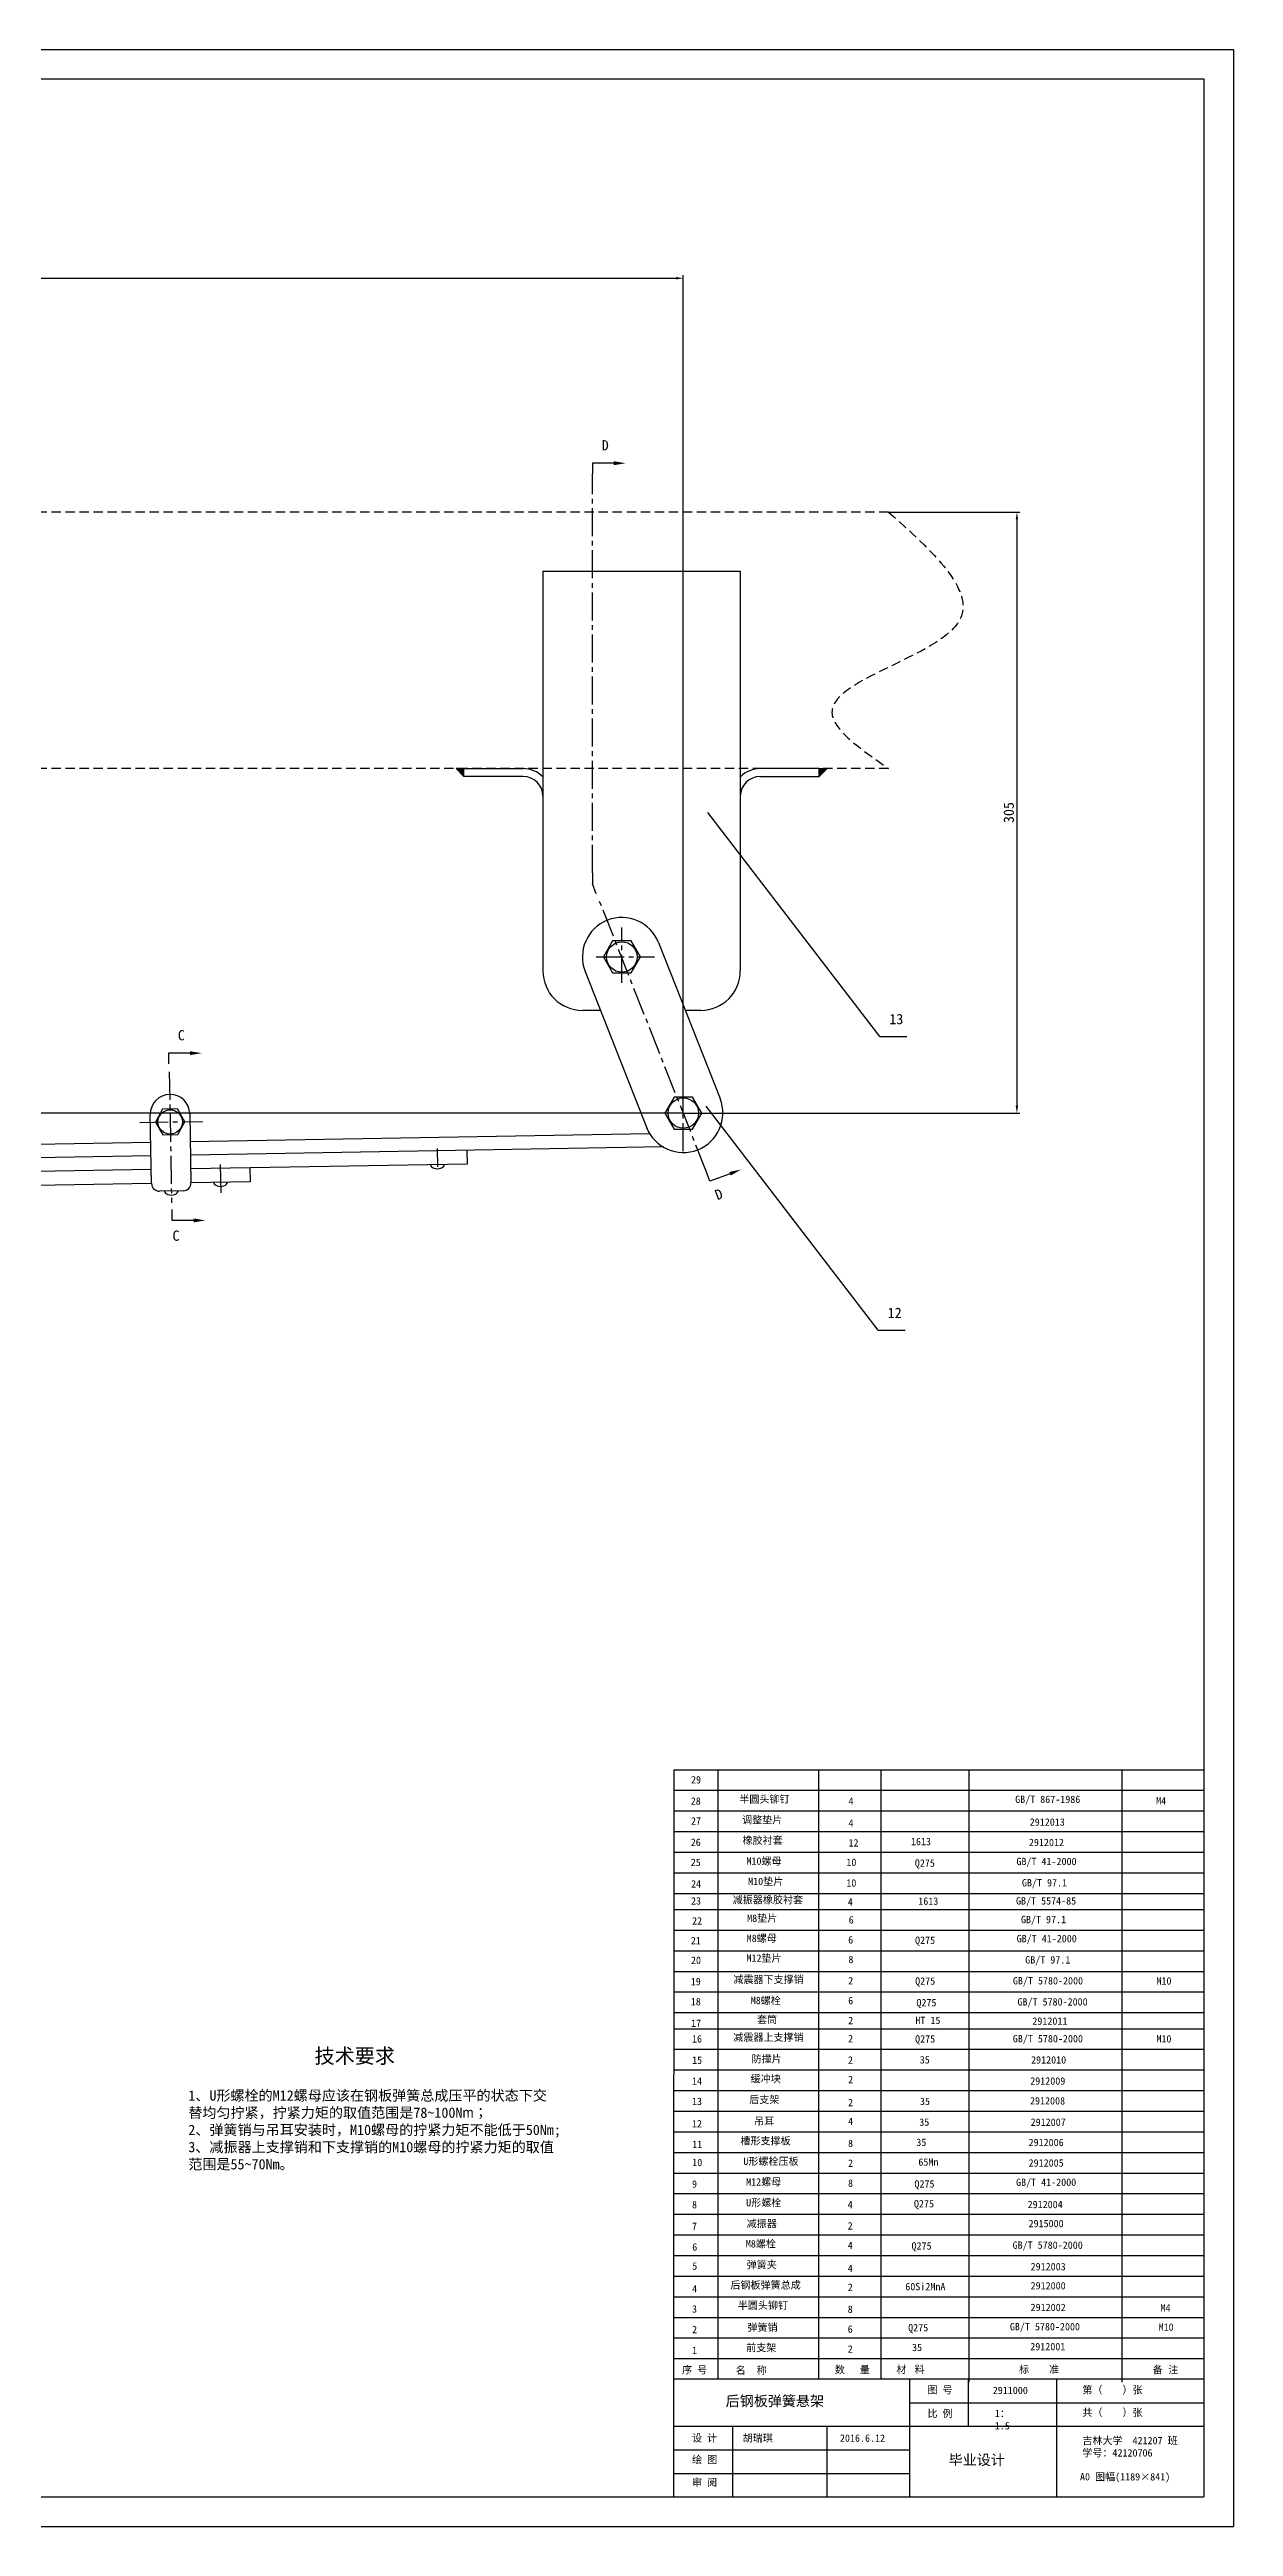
# Model space of a CAD drawing. Header units: millimetres. Extents: x -4667 to 8941, y -1665 to 5310.
# Drawn here: x 4867 to 5269, y 3130 to 3971 of the extents above; entities that cross this region are included whole.
import ezdxf

# ---------------------------------------------------------------- set-up
doc = ezdxf.new("R2010")
doc.units = ezdxf.units.MM
doc.linetypes.add('CENTER2', pattern=[28.575, 19.05, -3.175, 3.175, -3.175])
doc.linetypes.add('DASHED2', pattern=[9.525, 6.35, -3.175])
for name, color, linetype in [('尺寸', 4, 'CONTINUOUS'), ('尺寸标注', 3, 'CONTINUOUS'), ('点划线', 6, 'CENTER2'), ('细实线', 3, 'CONTINUOUS'), ('虚线', 4, 'DASHED2')]:
    doc.layers.add(name, color=color, linetype=linetype)
doc.layers.add('粗实线', color=2, linetype='CONTINUOUS', lineweight=30)
doc.styles.get("Standard").update_dxf_attribs({"font": '', "height": 3.5})
doc.styles.get('Standard').set_extended_font_data('SimSun')
doc.dimstyles.new('无偏差$0', dxfattribs={"dimtxt": 3.5, "dimasz": 2.5, "dimexe": 1, "dimexo": 0, "dimgap": 1, "dimtad": 1, "dimtoh": 1, "dimdec": 0, "dimzin": 0, "dimdsep": 46, "dimtxsty": 'Standard', "dimcen": 2.5, "dimclrd": 256, "dimadec": 0, "dimazin": 0, "dimtfac": 1, "dimtdec": 0, "dimtofl": 0, "dimtmove": 0, "dimatfit": 3, "dimfxl": 1, "dimtolj": 1, "dimtzin": 0, "dimarcsym": 0})

# ---------------------------------------------------------------- blocks, each defined once
blk = doc.blocks.new('*D148')
at = {"layer": '尺寸', "color": 0, "lineweight": -2, "ltscale": 0.5}
for p, q in [((5151.75, 3813.55), (5196.31, 3813.55)), ((5082.08, 3609.5), (5196.31, 3609.5))]:
    blk.add_line(p, q, dxfattribs=at)
at = {"layer": '尺寸', "lineweight": -2, "ltscale": 0.5}
blk.add_line((5195.31, 3811.05), (5195.31, 3612), dxfattribs=at)
at = {"layer": '尺寸', "ltscale": 0.5}
for points in [[(5194.89, 3811.05), (5195.72, 3811.05), (5195.31, 3813.55)], [(5194.89, 3612), (5195.72, 3612), (5195.31, 3609.5)]]:
    blk.add_solid(points, dxfattribs=at)
at = {"layer": '尺寸', "color": 0, "ltscale": 0.5, "insert": (5192.56, 3711.52), "char_height": 3.5, "attachment_point": 5, "rotation": 90}
blk.add_mtext('\\A1;305', dxfattribs=at)
blk = doc.blocks.new('*D150')
at = {"layer": '尺寸', "color": 0, "lineweight": -2, "ltscale": 0.5}
for p, q in [((5082.08, 3609.5), (4212.65, 3609.5)), ((4278.08, 3596.1), (4212.65, 3596.1))]:
    blk.add_line(p, q, dxfattribs=at)
at = {"layer": '尺寸', "lineweight": -2, "ltscale": 0.5}
blk.add_line((4213.65, 3607), (4213.65, 3598.6), dxfattribs=at)
at = {"layer": '尺寸', "ltscale": 0.5}
for points in [[(4213.23, 3607), (4214.07, 3607), (4213.65, 3609.5)], [(4213.23, 3598.6), (4214.07, 3598.6), (4213.65, 3596.1)]]:
    blk.add_solid(points, dxfattribs=at)
at = {"layer": '尺寸', "color": 0, "ltscale": 0.5, "insert": (4210.9, 3602.8), "char_height": 3.5, "attachment_point": 5, "rotation": 90}
blk.add_mtext('\\A1;20', dxfattribs=at)
blk = doc.blocks.new('*D151')
at = {"layer": '尺寸', "color": 0, "lineweight": -2, "ltscale": 0.5}
for p, q in [((4278.08, 3596.1), (4278.08, 3893.95)), ((5082.05, 3609.5), (5082.05, 3893.95))]:
    blk.add_line(p, q, dxfattribs=at)
at = {"layer": '尺寸', "lineweight": -2, "ltscale": 0.5}
blk.add_line((4280.58, 3892.95), (5079.55, 3892.95), dxfattribs=at)
at = {"layer": '尺寸', "ltscale": 0.5}
for points in [[(4280.58, 3893.37), (4280.58, 3892.53), (4278.08, 3892.95)], [(5079.55, 3893.37), (5079.55, 3892.53), (5082.05, 3892.95)]]:
    blk.add_solid(points, dxfattribs=at)
at = {"layer": '尺寸', "color": 0, "ltscale": 0.5, "insert": (4680.06, 3895.7), "char_height": 3.5, "attachment_point": 5}
blk.add_mtext('\\A1;1200', dxfattribs=at)

msp = doc.modelspace()

# ---------------------------------------------------------------- hatches: boundary and pattern name
at = {"layer": '粗实线', "ltscale": 0.5}
for points in [[(5007.62, 3723.77), (5007.62, 3726.45), (5004.94, 3726.45)], [(5130.9, 3726.45), (5128.22, 3726.45), (5128.22, 3723.77)]]:
    msp.add_hatch(color=256, dxfattribs=at).paths.add_polyline_path(points)

# ---------------------------------------------------------------- linework, layer by layer
at = {"layer": '尺寸标注'}
for p, q in [((5078.81, 3379.54), (5258.81, 3379.54)), ((5078.81, 3365.54), (5258.81, 3365.54)), ((5078.81, 3358.54), (5258.81, 3358.54)), ((5078.81, 3351.54), (5258.81, 3351.54)), ((5078.81, 3344.54), (5258.81, 3344.54)), ((5078.81, 3325.07), (5258.81, 3325.07)), ((5078.81, 3318.07), (5258.81, 3318.07)), ((5078.81, 3311.07), (5258.81, 3311.07)), ((5078.81, 3304.07), (5258.81, 3304.07))]:
    msp.add_line(p, q, dxfattribs=at)
at = {"layer": '点划线', "ltscale": 0.5}
for p, q in [((5051.22, 3691.04), (5051.22, 3826.48)), ((5089.84, 3589.78), (5053.67, 3681.31)), ((5061.22, 3653.72), (5061.22, 3672.51)), ((5052.48, 3662.49), (5072.28, 3662.49)), ((4907.6, 3623.53), (4908.38, 3578.96)), ((5082.08, 3596.55), (5082.08, 3622.21)), ((4897.66, 3606.3), (4918.99, 3606.68)), ((4924.91, 3591.98), (4925.08, 3581.86)), ((4998.53, 3597.41), (4998.63, 3591.2))]:
    msp.add_line(p, q, dxfattribs=at)
at = {"layer": '粗实线'}
for p, q in [((4104.8, 3960.6), (5258.8, 3960.6)), ((5258.8, 3960.6), (5258.8, 3139.6)), ((5078.81, 3386.54), (5078.8, 3179.6)), ((5078.81, 3386.54), (5258.81, 3386.54)), ((5078.81, 3386.54), (5258.81, 3386.54)), ((5093.8, 3386.54), (5093.8, 3179.6)), ((5127.96, 3386.54), (5127.96, 3179.6)), ((5149.07, 3386.54), (5149.07, 3179.6)), ((5179.01, 3386.54), (5179.01, 3178.59)), ((5230.92, 3386.54), (5230.92, 3178.59)), ((5078.8, 3179.6), (5078.8, 3139.6)), ((5158.8, 3179.6), (5158.8, 3139.6)), ((5178.8, 3179.6), (5178.8, 3163.6)), ((5208.8, 3179.6), (5208.8, 3139.6)), ((5078.8, 3163.6), (5258.8, 3163.6)), ((5098.8, 3163.6), (5098.8, 3139.6)), ((5130.8, 3163.6), (5130.8, 3139.6)), ((4104.8, 3139.6), (5258.8, 3139.6))]:
    msp.add_line(p, q, dxfattribs=at)
at = {"layer": '粗实线', "ltscale": 0.5}
for p, q in [((5051.22, 3830.14), (5051.22, 3826.48)), ((5034.42, 3793.45), (5034.42, 3717.07)), ((5034.42, 3793.45), (5101.42, 3793.45)), ((5101.42, 3793.45), (5101.42, 3717.07)), ((5007.62, 3723.77), (5004.94, 3726.45)), ((5007.62, 3726.45), (5004.94, 3726.45)), ((5007.62, 3723.77), (5007.62, 3726.45)), ((5007.62, 3726.45), (5027.72, 3726.45)), ((5007.62, 3723.77), (5007.62, 3726.45)), ((5128.22, 3726.45), (5108.12, 3726.45)), ((5128.22, 3723.77), (5130.9, 3726.45)), ((5128.22, 3723.77), (5128.22, 3726.45)), ((5128.22, 3726.45), (5130.9, 3726.45)), ((5027.72, 3723.77), (5007.62, 3723.77)), ((5027.72, 3723.77), (5027.72, 3723.77)), ((5108.12, 3723.77), (5108.12, 3723.77)), ((5108.12, 3723.77), (5128.22, 3723.77)), ((5034.42, 3717.07), (5034.42, 3657.75)), ((5101.42, 3717.07), (5101.42, 3657.75)), ((5051.22, 3691.04), (5051.22, 3687.38)), ((5052.51, 3683.95), (5051.22, 3687.38)), ((5073.69, 3667.4), (5094.55, 3614.41)), ((5048.75, 3657.58), (5069.78, 3604.16)), ((5053.96, 3644.35), (5047.82, 3644.35)), ((5088.02, 3644.35), (5082.76, 3644.35)), ((4907.33, 3629.83), (4907.33, 3626.17)), ((4901.57, 3585.59), (4901.15, 3609.03)), ((4914.56, 3609.27), (4914.96, 3585.82)), ((4719.11, 3596.49), (4901.32, 3599.66)), ((4914.72, 3599.89), (5070.59, 3602.6)), ((4901.4, 3594.97), (4719.19, 3591.8)), ((5075.22, 3597.99), (4914.8, 3595.2)), ((5008.67, 3592.14), (4914.88, 3590.51)), ((5008.59, 3596.83), (5008.67, 3592.14)), ((4901.48, 3590.28), (4719.27, 3587.11)), ((4901.57, 3585.59), (4719.35, 3582.42)), ((4912.33, 3583.1), (4904.29, 3582.96)), ((4935.06, 3586.17), (4914.96, 3585.82)), ((4934.98, 3590.86), (4935.06, 3586.17)), ((5091.13, 3586.35), (5089.84, 3589.78)), ((4908.62, 3573.04), (4908.62, 3576.7)), ((5258.8, 3179.6), (5078.8, 3179.6))]:
    msp.add_line(p, q, dxfattribs=at)
for points in [[(5064.36, 3657.05), (5067.5, 3662.49), (5064.36, 3667.94), (5058.08, 3667.94), (5054.93, 3662.49), (5058.08, 3657.05)], [(4910.49, 3602.17), (4912.93, 3606.57), (4910.34, 3610.88), (4905.31, 3610.79), (4902.87, 3606.39), (4905.46, 3602.08)], [(5085.22, 3604.06), (5088.36, 3609.5), (5085.22, 3614.94), (5078.93, 3614.94), (5075.79, 3609.5), (5078.93, 3604.06)]]:
    msp.add_lwpolyline(points, close=True, dxfattribs=at)
for centre, radius in [((5061.22, 3662.49), 5.17), ((4907.9, 3606.48), 4.14), ((5082.08, 3609.5), 5.17)]:
    msp.add_circle(centre, radius, dxfattribs=at)
for centre, radius, start, end in [((5027.72, 3717.07), 9.38, 44.41531, 90), ((5108.12, 3717.07), 9.38, 90, 135), ((5027.72, 3717.07), 6.7, 0, 90), ((5108.12, 3717.07), 6.7, 90, 180), ((5061.22, 3662.49), 13.4, 21.48609, 201.48609), ((5047.82, 3657.75), 13.4, 180, 270), ((5088.02, 3657.75), 13.4, 270, 0), ((4907.85, 3609.15), 6.7, 91.01174, 181.01174), ((4907.86, 3609.15), 6.7, 0.99587, 90.99587), ((5082.08, 3609.5), 13.4, 201.48609, 21.48609), ((4904.24, 3585.64), 2.68, 181.01421, 270.99587), ((4912.28, 3585.78), 2.68, 270.99587, 0.99587)]:
    msp.add_arc(centre, radius, start, end, dxfattribs=at)
for centre in [(4998.62, 3591.97), (4908.31, 3583.03), (4925.01, 3586)]:
    msp.add_ellipse(centre, major_axis=(-2.33, -0.07), ratio=0.595361, start_param=6.258506, end_param=9.400099, dxfattribs=at)
at = {"layer": '细实线'}
for p, q in [((4079.8, 3970.6), (5268.8, 3970.6)), ((5268.8, 3970.6), (5268.8, 3129.6)), ((5268.8, 3970.6), (5268.8, 3129.6)), ((5268.8, 3970.6), (5268.8, 3129.6)), ((5078.81, 3372.54), (5258.81, 3372.54)), ((5078.81, 3339.07), (5258.81, 3339.07)), ((5078.81, 3332.07), (5258.81, 3332.07)), ((5078.8, 3298.6), (5258.8, 3298.6)), ((5078.8, 3291.6), (5258.8, 3291.6)), ((5078.8, 3284.6), (5258.8, 3284.6)), ((5078.8, 3277.6), (5258.8, 3277.6)), ((5078.8, 3270.6), (5258.8, 3270.6)), ((5078.8, 3263.6), (5258.8, 3263.6)), ((5078.8, 3256.6), (5258.8, 3256.6)), ((5078.8, 3249.6), (5258.8, 3249.6)), ((5078.8, 3242.6), (5258.8, 3242.6)), ((5078.8, 3235.6), (5258.8, 3235.6)), ((5078.8, 3228.6), (5258.8, 3228.6)), ((5078.8, 3221.6), (5258.8, 3221.6)), ((5078.8, 3214.6), (5258.8, 3214.6)), ((5078.8, 3207.6), (5258.8, 3207.6)), ((5078.8, 3200.6), (5258.8, 3200.6)), ((5078.8, 3193.6), (5258.8, 3193.6)), ((5078.8, 3186.59), (5258.8, 3186.59)), ((5158.8, 3171.6), (5258.8, 3171.6)), ((5078.8, 3155.6), (5158.8, 3155.6)), ((5078.8, 3147.6), (5158.8, 3147.6)), ((4079.8, 3129.6), (5268.8, 3129.6))]:
    msp.add_line(p, q, dxfattribs=at)
at = {"layer": '细实线', "ltscale": 0.5}
for p, q in [((5148.83, 3635.54), (5090.41, 3711.59)), ((5148.83, 3635.54), (5157.91, 3635.54)), ((5148.27, 3535.81), (5089.84, 3611.85)), ((5148.27, 3535.81), (5157.34, 3535.81))]:
    msp.add_line(p, q, dxfattribs=at)
at = {"layer": '细实线', "linetype": 'ByBlock', "lineweight": -2, "ltscale": 0.5}
for points in [[(5058.48, 3830.14), (5051.22, 3830.14)], [(4914.6, 3629.83), (4907.33, 3629.83)], [(5097.93, 3588.9), (5091.13, 3586.35)], [(4915.88, 3573.04), (4908.62, 3573.04)]]:
    msp.add_lwpolyline(points, dxfattribs=at)
at = {"layer": '细实线', "ltscale": 0.5}
for points in [[(5058.48, 3830.8), (5062.48, 3830.14), (5058.48, 3829.47)], [(4914.6, 3630.5), (4918.6, 3629.83), (4914.6, 3629.17)], [(5098.16, 3588.27), (5101.67, 3590.3), (5097.7, 3589.52)], [(4915.88, 3572.37), (4919.88, 3573.04), (4915.88, 3573.71)]]:
    msp.add_solid(points, dxfattribs=at)
at = {"layer": '虚线', "ltscale": 0.5}
for p, q in [((5151.75, 3813.55), (4548.84, 3813.55)), ((5151.75, 3726.45), (4546.19, 3726.45))]:
    msp.add_line(p, q, dxfattribs=at)
msp.add_spline([(5151.75, 3813.55), (5175.81, 3776.82), (5132.53, 3745.52), (5151.75, 3726.45)], degree=3, dxfattribs=at)

# ---------------------------------------------------------------- texts
at = {"layer": '尺寸标注', "char_height": 2.5, "attachment_point": 1}
for s, insert, width in [('29', (5084.69, 3384.39), 11.0575), ('28', (5084.6, 3377.15), 11.0575), ('{\\fSimSun|b0|i0|c134|p54;半圆头铆钉}', (5101.08, 3377.8), 39.018), ('4', (5138.15, 3377.15), 2.43), ('{\\fSimSun|b0|i0|c134|p54;GB/T 867-1986}', (5194.72, 3377.74), 39.018), ('27', (5084.69, 3370.39), 11.0575), ('{\\fSimSun|b0|i0|c134|p54;调整垫片}', (5102.03, 3370.76), 39.018), ('{\\fSimSun|b0|i0|c134|p54;橡胶衬套}', (5102.2, 3363.81), 39.018), ('4', (5138.15, 3369.69), 1.5327), ('{\\fSimSun|b0|i0|c134|p54;2912013}', (5199.66, 3370.03), 39.018), ('26', (5084.6, 3363.15), 11.0575), ('25', (5084.6, 3356.34), 11.0575), ('{\\fSimSun|b0|i0|c134|p54;M10螺母}', (5103.51, 3356.77), 39.018), ('10', (5137.42, 3356.35), 16.5343), ('12', (5138.15, 3362.96), 19.0704), ('{\\fSimSun|b0|i0|c134|p54;1613}', (5159.35, 3363.4), 14.1495), ('{\\fSimSun|b0|i0|c134|p54;Q275}', (5160.66, 3356.09), 14.1495), ('{\\fSimSun|b0|i0|c134|p54;GB/T 41-2000}', (5195.15, 3356.64), 39.018), ('{\\fSimSun|b0|i0|c134|p54;2912012}', (5199.39, 3363.11), 39.018), ('24', (5084.7, 3349.02), 11.0575), ('{\\fSimSun|b0|i0|c134|p54;M10垫片}', (5104.07, 3349.86), 39.018), ('10', (5137.41, 3349.34), 1.9323), ('{\\fSimSun|b0|i0|c134|p54;GB/T 97.1}', (5197.01, 3349.41), 39.018), ('23', (5084.69, 3343.24), 11.0575), ('{\\fSimSun|b0|i0|c134|p54;减振器橡胶衬套}', (5098.85, 3343.61), 39.018), ('4', (5137.92, 3342.92), 10.0668), ('{\\fSimSun|b0|i0|c134|p54;1613}', (5161.83, 3343.18), 14.1495), ('{\\fSimSun|b0|i0|c134|p54;GB/T 5574-85}', (5195.01, 3343.26), 39.018), ('22', (5085.05, 3336.46), 24.2318), ('{\\fSimSun|b0|i0|c134|p54;M8螺母}', (5103.59, 3330.57), 39.018), ('{\\fSimSun|b0|i0|c134|p54;M8垫片}', (5103.75, 3337.37), 39.018), ('6', (5138.21, 3336.82), 1.9323), ('{\\fSimSun|b0|i0|c134|p54;GB/T 41-2000}', (5195.22, 3330.44), 39.018), ('{\\fSimSun|b0|i0|c134|p54;GB/T 97.1}', (5196.69, 3336.92), 39.018), ('21', (5084.63, 3329.77), 24.2318), ('20', (5084.68, 3323.09), 11.0575), ('{\\fSimSun|b0|i0|c134|p54;M12垫片}', (5103.5, 3323.81), 39.018), ('6', (5138.04, 3330.02), 1.9323), ('8', (5138.11, 3323.38), 16.5343), ('{\\fSimSun|b0|i0|c134|p54;Q275}', (5160.74, 3329.89), 14.1495), ('{\\fSimSun|b0|i0|c134|p54;GB/T 97.1}', (5198.14, 3323.23), 39.018), ('19', (5084.6, 3315.85), 11.0575), ('{\\fSimSun|b0|i0|c134|p54;减震器下支撑销}', (5099.08, 3316.59), 39.018), ('2', (5138.04, 3316.14), 1.5327), ('{\\fSimSun|b0|i0|c134|p54;Q275}', (5160.77, 3316.04), 14.1495), ('{\\fSimSun|b0|i0|c134|p54;GB/T 5780-2000}', (5193.95, 3316.13), 39.018), ('18', (5084.6, 3309.05), 11.0575), ('{\\fSimSun|b0|i0|c134|p54;M8螺栓}', (5104.95, 3309.44), 39.018), ('6', (5138.04, 3309.41), 19.0704), ('{\\fSimSun|b0|i0|c134|p54;Q275}', (5161.2, 3308.71), 14.1495), ('{\\fSimSun|b0|i0|c134|p54;GB/T 5780-2000}', (5195.51, 3308.97), 39.018), ('17', (5084.7, 3301.72), 11.0575), ('{\\fSimSun|b0|i0|c134|p54;减震器上支撑销}', (5099.05, 3296.94), 39.018), ('{\\fSimSun|b0|i0|c134|p54;套筒}', (5107.12, 3302.93), 39.018), ('2', (5138.04, 3302.63), 16.5343), ('{\\fSimSun|b0|i0|c134|p54;HT 15}', (5160.85, 3302.67), 14.1495), ('{\\fSimSun|b0|i0|c134|p54;2912011}', (5200.55, 3302.45), 39.018), ('16', (5085.02, 3296.41), 11.0575), ('15', (5085.05, 3289.16), 24.2318), ('{\\fSimSun|b0|i0|c134|p54;防撞片}', (5105.25, 3289.6), 14.1495), ('2', (5137.97, 3289.22), 10.0668), ('2', (5137.99, 3296.46), 8.5481), ('{\\fSimSun|b0|i0|c134|p54;Q275}', (5160.75, 3296.39), 14.1495), ('{\\fSimSun|b0|i0|c134|p54;35}', (5162.34, 3289.29), 14.1495), ('{\\fSimSun|b0|i0|c134|p54;GB/T 5780-2000}', (5193.92, 3296.48), 39.018), ('{\\fSimSun|b0|i0|c134|p54;2912010}', (5200.11, 3289.26), 14.1495), ('14', (5085.02, 3282.07), 21.0972), ('{\\fSimSun|b0|i0|c134|p54;缓冲块}', (5104.92, 3282.87), 14.1495), ('2', (5137.99, 3282.58), 2.626), ('{\\fSimSun|b0|i0|c134|p54;2912009}', (5199.83, 3282.11), 39.018), ('13', (5085.02, 3275.19), 14.0247), ('{\\fSimSun|b0|i0|c134|p54;后支架}', (5104.44, 3275.79), 14.1495), ('2', (5137.99, 3274.79), 1.9323), ('{\\fSimSun|b0|i0|c134|p54;35}', (5162.39, 3275.19), 14.1495), ('{\\fSimSun|b0|i0|c134|p54;2912008}', (5199.75, 3275.37), 39.018), ('12', (5085.02, 3267.6), 34.9439), ('{\\fSimSun|b0|i0|c134|p54;吊耳}', (5106.13, 3268.48), 39.018), ('4', (5137.99, 3268.37), 2.43), ('{\\fSimSun|b0|i0|c134|p54;35}', (5162.16, 3268.14), 14.1495), ('{\\fSimSun|b0|i0|c134|p54;2912007}', (5199.97, 3268.11), 39.018), ('11', (5085.11, 3260.62), 10.1906), ('{\\fSimSun|b0|i0|c134|p54;槽形支撑板}', (5101.45, 3261.78), 39.018), ('{\\fSimSun|b0|i0|c134|p54;U形螺栓压板}', (5102.46, 3254.84), 39.018), ('8', (5137.99, 3260.92), 1.5327), ('{\\fSimSun|b0|i0|c134|p54;35}', (5161.17, 3261.29), 14.1495), ('{\\fSimSun|b0|i0|c134|p54;2912006}', (5199.28, 3261.24), 39.018), ('9', (5085.02, 3247.12), 11.2911), ('10', (5085.11, 3254.44), 14.11), ('{\\fSimSun|b0|i0|c134|p54;M12螺母}', (5103.38, 3247.83), 39.018), ('2', (5137.99, 3254.19), 19.0704), ('8', (5137.99, 3247.4), 16.5343), ('{\\fSimSun|b0|i0|c134|p54;Q275}', (5160.53, 3247.15), 14.1495), ('{\\fSimSun|b0|i0|c134|p54;65Mn}', (5161.86, 3254.58), 14.1495), ('{\\fSimSun|b0|i0|c134|p54;GB/T 41-2000}', (5195.02, 3247.71), 39.018), ('{\\fSimSun|b0|i0|c134|p54;2912005}', (5199.28, 3254.28), 39.018), ('8', (5085.02, 3240.11), 16.3864), ('{\\fSimSun|b0|i0|c134|p54;U形螺栓}', (5103.39, 3240.78), 39.018), ('4', (5137.88, 3240.15), 8.5481), ('{\\fSimSun|b0|i0|c134|p54;Q275}', (5160.36, 3240.43), 14.1495), ('{\\fSimSun|b0|i0|c134|p54;2912004}', (5198.95, 3240.17), 39.018), ('7', (5085.02, 3232.79), 2.2763), ('{\\fSimSun|b0|i0|c134|p54;减振器}', (5103.57, 3233.68), 39.018), ('2', (5137.86, 3232.91), 10.0668), ('{\\fSimSun|b0|i0|c134|p54;2915000}', (5199.26, 3233.7), 39.018), ('6', (5085.11, 3225.74), 12.5423), ('{\\fSimSun|b0|i0|c134|p54;M8螺栓}', (5103.29, 3226.83), 39.018), ('4', (5137.88, 3226.27), 2.626), ('{\\fSimSun|b0|i0|c134|p54;Q275}', (5159.54, 3226.1), 14.1495), ('{\\fSimSun|b0|i0|c134|p54;GB/T 5780-2000}', (5193.85, 3226.37), 39.018), ('5', (5085.11, 3219.25), 6.6631), ('{\\fSimSun|b0|i0|c134|p54;后钢板弹簧总成}', (5098.06, 3212.82), 39.018), ('4', (5137.88, 3218.48), 1.9323), ('{\\fSimSun|b0|i0|c134|p54;2912003}', (5199.96, 3219.07), 14.1495), ('4', (5085.02, 3211.54), 11.6225), ('3', (5085.02, 3204.7), 19.4618), ('{\\fSimSun|b0|i0|c134|p54;半圆头铆钉}', (5100.59, 3205.92), 39.018), ('2', (5137.88, 3212.06), 2.43), ('8', (5137.88, 3204.6), 1.5327), ('{\\fSimSun|b0|i0|c134|p54;60Si2MnA}', (5157.43, 3212.29), 14.1495), ('{\\fSimSun|b0|i0|c134|p54;2912000}', (5199.96, 3212.59), 14.1495), ('{\\fSimSun|b0|i0|c134|p54;2912002}', (5199.96, 3205.23), 14.1495), ('2', (5085.05, 3197.72), 4.1644), ('6', (5137.88, 3197.87), 19.0704), ('{\\fSimSun|b0|i0|c134|p54;Q275}', (5158.39, 3198.34), 14.1495), ('{\\fSimSun|b0|i0|c134|p54;GB/T 5780-2000}', (5192.91, 3198.69), 39.018), ('1', (5085.02, 3190.62), 2.4237), ('{\\fSimSun|b0|i0|c134|p54;前支架}', (5103.41, 3191.54), 14.1495), ('2', (5137.88, 3191.09), 16.5343), ('{\\fSimSun|b0|i0|c134|p54;35}', (5159.71, 3191.65), 14.1495), ('{\\fSimSun|b0|i0|c134|p54;2912001}', (5199.84, 3191.92), 14.1495), ('{\\fSimSun|b0|i0|c134|p54;2911000}', (5187.11, 3177.05), 14.1495)]:
    msp.add_mtext(s, dxfattribs=dict(at, insert=insert, width=width))
at = {"layer": '细实线', "ltscale": 0.5, "attachment_point": 1}
for s, width, insert, char_height in [('D', 62.7273, (5054.38, 3837.98), 3.5), ('13', 62.7273, (5151.99, 3643.16), 3.5), ('C', 62.7273, (4910.49, 3637.68), 3.5), ('C', 62.7273, (4908.68, 3569.62), 3.5), ('12', 62.7273, (5151.43, 3543.42), 3.5), ('M4', 16.1066, (5242.57, 3377.23), 2.5), ('M10 ', 16.1066, (5242.67, 3316.07), 2.5), ('                  {\\H1.429x;技术要求\\P}\\P1、U形螺栓的M12螺母应该在钢板弹簧总成压平的状态下交替均匀拧紧，拧紧力矩的取值范围是78~100N{\\fGulim|b0|i0|c134|p34;m；\\P}2、弹簧销与吊耳安装时，M10螺母的拧紧力矩不能低于50Nm;\\P3、减振器上支撑销和下支撑销的M10螺母的拧紧力矩的取值范围是55~70Nm。', 125.1673, (4914.06, 3291.85), 3.5), ('M10 ', 16.1066, (5242.65, 3296.42), 2.5), ('{\\fSimSun|b0|i0|c134|p54;\\C256;弹簧夹}', 26.2716, (5103.58, 3219.7), 2.5), ('M4 ', 16.1066, (5244.05, 3205.04), 2.5), ('弹簧销 ', 16.1066, (5103.85, 3198.44), 2.5), ('M10 ', 16.1066, (5243.42, 3198.55), 2.5)]:
    msp.add_mtext_dynamic_manual_height_columns(s, width=width, gutter_width=17.5, heights=[0], dxfattribs=dict(at, insert=insert, char_height=char_height))
at = {"layer": '细实线', "ltscale": 0.5, "insert": (5092.39, 3583.16), "char_height": 3.5, "attachment_point": 1, "rotation": 20.55057}
msp.add_mtext_dynamic_manual_height_columns('D', width=62.7273, gutter_width=17.5, heights=[0], dxfattribs=at)
at = {"layer": '细实线', "attachment_point": 1}
for s, insert, char_height, width in [('序 号', (5081.65, 3183.98), 2.5, 9.6827), ('名{\\fￋￎￌﾣﾤ|b0|i0|c134|p2;    }称', (5099.84, 3183.9), 2.5, 21.6532), ('材{\\fￋￎￌﾣﾤ|b0|i0|c134|p2;   }料', (5154.4, 3184.18), 2.5, 31.3972), ('标    准', (5196.03, 3184.18), 2.5, 31.3972), ('备{\\fￋￎￌﾣﾤ|b0|i0|c134|p2;  }注', (5241.42, 3184.05), 2.5, 18.6759), (' 后钢板弹簧悬架', (5094.06, 3173.96), 3.5, 52.7719), ('图 号', (5164.94, 3177.22), 2.5, 9.1843), ('第（    ）张', (5217.52, 3177.22), 2.5, 28.5521), ('比 例', (5164.94, 3169.21), 2.5, 9.1843), ('1：1.5', (5187.8, 3169.21), 2.5, 9.1843), ('共（    ）张', (5217.52, 3169.54), 2.5, 28.5521), ('绘 图', (5085.03, 3153.57), 2.5, 9.7637), ('设 计', (5085.03, 3160.87), 2.5, 9.7637), ('胡瑞琪{\\fￋￎￌﾣﾤ|b0|i0|c134|p2; }', (5102.24, 3160.85), 2.5, 15.0266), ('2016.6.12{\\fￋￎￌﾣﾤ|b0|i0|c134|p2; }', (5135.24, 3160.85), 2.5, 15.0266), ('毕业设计', (5172.13, 3153.95), 3.5, 41.7996), ('吉林大学  421207 班\\P学号：42120706', (5217.51, 3160.01), 2.5, 38.3671), ('审 阅', (5085.03, 3145.79), 2.5, 9.7637), (' A0 图幅(1189×841)', (5215.02, 3147.72), 2.5, 42.3231)]:
    msp.add_mtext(s, dxfattribs=dict(at, insert=insert, char_height=char_height, width=width))
at = {"layer": '细实线', "insert": (5133.5, 3184.07), "char_height": 2.5, "attachment_point": 1}
msp.add_mtext('数   量', dxfattribs=at)

# ---------------------------------------------------------------- dimensions: what is measured, and where the dimension line sits
at = {"layer": '尺寸', "ltscale": 0.5}
dim = msp.add_linear_dim(base=(5082.05, 3892.95), p1=(4278.08, 3596.1), p2=(5082.05, 3609.5), text='1200', dimstyle='无偏差$0', dxfattribs=at)
dim.commit()
dim.dimension.update_dxf_attribs({"geometry": '*D151', "text_midpoint": (4680.06, 3895.7)})
for base, p1, p2, text, picture, middle in [((5195.31, 3609.5), (5151.75, 3813.55), (5082.08, 3609.5), '305', '*D148', (5192.56, 3711.52)), ((4213.65, 3596.1), (5082.08, 3609.5), (4278.08, 3596.1), '20', '*D150', (4210.9, 3602.8))]:
    dim = msp.add_linear_dim(base=base, p1=p1, p2=p2, angle=90, text=text, dimstyle='无偏差$0', dxfattribs=at)
    dim.commit()
    dim.dimension.update_dxf_attribs({"geometry": picture, "text_midpoint": middle})

doc.saveas('drawing.dxf')
